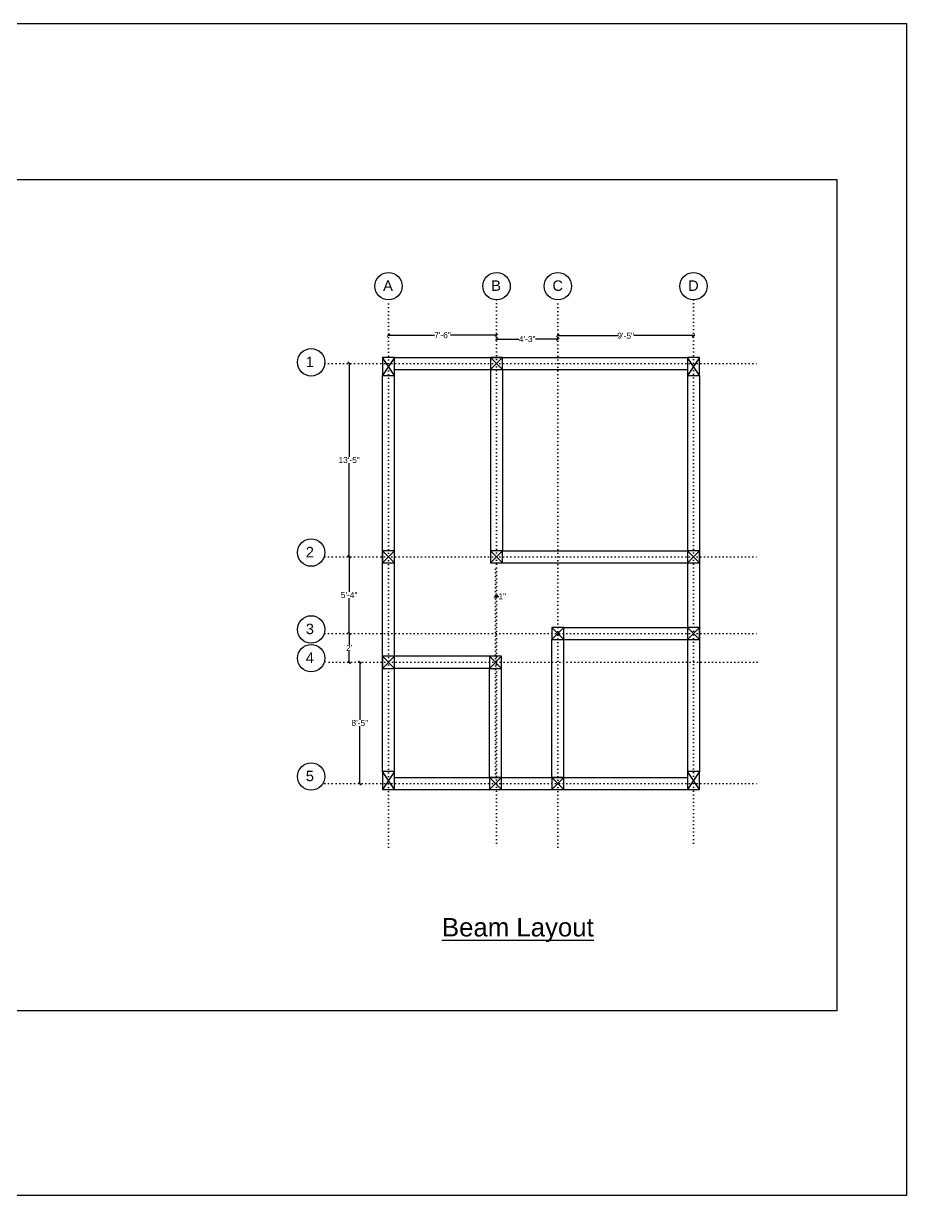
# Model space of a CAD drawing. Header units: inches. Extents: x -7575 to 10804, y -338 to 3076.
# Drawn here: x 4456 to 5191, y -338 to 638 of the extents above; entities that cross this region are included whole.
import ezdxf

# ---------------------------------------------------------------- set-up
doc = ezdxf.new("R2010")
doc.units = ezdxf.units.IN
doc.header["$MEASUREMENT"] = 0
doc.linetypes.add('ACAD_ISO07W100', pattern=[3, 0, -3])
doc.layers.get('0').update_dxf_attribs({"true_color": 0xfafafa})
doc.layers.add('W1', color=40, linetype='Continuous')
doc.styles.get("Standard").update_dxf_attribs({"font": 'arial.ttf'})
doc.dimstyles.get("Standard").update_dxf_attribs({"dimtxt": 5, "dimasz": 2, "dimexe": 0.18, "dimexo": 0.0625, "dimgap": 0.09, "dimtad": 0, "dimtih": 1, "dimtoh": 1, "dimdsep": 46, "dimlunit": 3, "dimtxsty": 'Standard', "dimblk": 'OBLIQUE', "dimcen": 2, "dimse1": 1, "dimse2": 1, "dimclrd": 3, "dimadec": 0, "dimazin": 0, "dimtfac": 1, "dimtofl": 0, "dimtmove": 0, "dimatfit": 3, "dimfxl": 1, "dimtolj": 1, "dimtzin": 0, "dimarcsym": 0})

# ---------------------------------------------------------------- blocks, each defined once
blk = doc.blocks.new('_Oblique')
at = {"color": 0, "linetype": 'ByBlock', "lineweight": -2}
blk.add_line((-0.5, -0.5), (0.5, 0.5), dxfattribs=at)
blk = doc.blocks.new('*D53')
at = {"color": 3, "lineweight": -2, "transparency": 16777216}
for p, q in [((4759.96, 378.54), (4798.25, 378.54)), ((4849.96, 378.54), (4811.68, 378.54))]:
    blk.add_line(p, q, dxfattribs=at)
at = {"layer": 'Defpoints', "color": 0, "transparency": 16777216}
for p in [(4759.96, 373.63), (4849.96, 378.54), (4849.96, 373.63)]:
    blk.add_point(p, dxfattribs=at)
at = {"color": 3, "lineweight": -2, "transparency": 16777216, "xscale": 2, "yscale": 2, "zscale": 2, "rotation": 180}
blk.add_blockref('_Oblique', (4759.96, 378.54), dxfattribs=at)
at = {"color": 3, "lineweight": -2, "transparency": 16777216, "xscale": 2, "yscale": 2, "zscale": 2}
blk.add_blockref('_Oblique', (4849.96, 378.54), dxfattribs=at)
at = {"color": 0, "transparency": 16777216, "insert": (4804.96, 378.54), "char_height": 5, "attachment_point": 5}
blk.add_mtext('\\A1;7\'-6"', dxfattribs=at)
blk = doc.blocks.new('*D54')
at = {"color": 3, "lineweight": -2, "transparency": 16777216}
for p, q in [((4849.96, 375.26), (4868.63, 375.26)), ((4900.96, 375.26), (4882.3, 375.26))]:
    blk.add_line(p, q, dxfattribs=at)
at = {"layer": 'Defpoints', "color": 0, "transparency": 16777216}
for p in [(4849.96, 373.63), (4900.96, 375.26), (4900.96, 373.63)]:
    blk.add_point(p, dxfattribs=at)
at = {"color": 3, "lineweight": -2, "transparency": 16777216, "xscale": 2, "yscale": 2, "zscale": 2, "rotation": 180}
blk.add_blockref('_Oblique', (4849.96, 375.26), dxfattribs=at)
at = {"color": 3, "lineweight": -2, "transparency": 16777216, "xscale": 2, "yscale": 2, "zscale": 2}
blk.add_blockref('_Oblique', (4900.96, 375.26), dxfattribs=at)
at = {"color": 0, "transparency": 16777216, "insert": (4875.46, 375.26), "char_height": 5, "attachment_point": 5}
blk.add_mtext('\\A1;4\'-3"', dxfattribs=at)
blk = doc.blocks.new('*D55')
at = {"color": 3, "lineweight": -2, "transparency": 16777216}
for p, q in [((4900.96, 378.13), (4950.73, 378.13)), ((5013.96, 378.13), (4964.2, 378.13))]:
    blk.add_line(p, q, dxfattribs=at)
at = {"layer": 'Defpoints', "color": 0, "transparency": 16777216}
for p in [(4900.96, 373.63), (5013.96, 378.13), (5013.96, 373.63)]:
    blk.add_point(p, dxfattribs=at)
at = {"color": 3, "lineweight": -2, "transparency": 16777216, "xscale": 2, "yscale": 2, "zscale": 2, "rotation": 180}
blk.add_blockref('_Oblique', (4900.96, 378.13), dxfattribs=at)
at = {"color": 3, "lineweight": -2, "transparency": 16777216, "xscale": 2, "yscale": 2, "zscale": 2}
blk.add_blockref('_Oblique', (5013.96, 378.13), dxfattribs=at)
at = {"color": 0, "transparency": 16777216, "insert": (4957.46, 378.13), "char_height": 5, "attachment_point": 5}
blk.add_mtext('\\A1;9\'-5"', dxfattribs=at)
blk = doc.blocks.new('*D56')
at = {"color": 3, "lineweight": -2, "transparency": 16777216}
for p, q in [((4727.19, 354.99), (4727.19, 277.13)), ((4727.19, 193.99), (4727.19, 271.84))]:
    blk.add_line(p, q, dxfattribs=at)
at = {"layer": 'Defpoints', "color": 0, "transparency": 16777216}
for p in [(4727.19, 354.99), (4727.19, 193.99), (4727.19, 193.99)]:
    blk.add_point(p, dxfattribs=at)
at = {"color": 3, "lineweight": -2, "transparency": 16777216, "xscale": 2, "yscale": 2, "zscale": 2}
for p, rotation in [((4727.19, 354.99), 90), ((4727.19, 193.99), 270)]:
    blk.add_blockref('_Oblique', p, dxfattribs=dict(at, rotation=rotation))
at = {"color": 0, "transparency": 16777216, "insert": (4727.19, 274.49), "char_height": 5, "attachment_point": 5}
blk.add_mtext('\\A1;13\'-5"', dxfattribs=at)
blk = doc.blocks.new('*D57')
at = {"color": 3, "lineweight": -2, "transparency": 16777216}
for p, q in [((4727.19, 193.99), (4727.19, 164.62)), ((4727.19, 129.99), (4727.19, 159.36))]:
    blk.add_line(p, q, dxfattribs=at)
at = {"layer": 'Defpoints', "color": 0, "transparency": 16777216}
for p in [(4727.19, 193.99), (4727.19, 129.99), (4727.19, 129.99)]:
    blk.add_point(p, dxfattribs=at)
at = {"color": 3, "lineweight": -2, "transparency": 16777216, "xscale": 2, "yscale": 2, "zscale": 2}
for p, rotation in [((4727.19, 193.99), 90), ((4727.19, 129.99), 270)]:
    blk.add_blockref('_Oblique', p, dxfattribs=dict(at, rotation=rotation))
at = {"color": 0, "transparency": 16777216, "insert": (4727.19, 161.99), "char_height": 5, "attachment_point": 5}
blk.add_mtext('\\A1;5\'-4"', dxfattribs=at)
blk = doc.blocks.new('*D58')
at = {"color": 3, "lineweight": -2, "transparency": 16777216}
for p, q in [((4727.19, 129.99), (4727.19, 120.59)), ((4727.19, 105.99), (4727.19, 115.39))]:
    blk.add_line(p, q, dxfattribs=at)
at = {"layer": 'Defpoints', "color": 0, "transparency": 16777216}
for p in [(4727.19, 129.99), (4727.19, 105.99), (4727.19, 105.99)]:
    blk.add_point(p, dxfattribs=at)
at = {"color": 3, "lineweight": -2, "transparency": 16777216, "xscale": 2, "yscale": 2, "zscale": 2}
for p, rotation in [((4727.19, 129.99), 90), ((4727.19, 105.99), 270)]:
    blk.add_blockref('_Oblique', p, dxfattribs=dict(at, rotation=rotation))
at = {"color": 0, "transparency": 16777216, "insert": (4727.19, 117.99), "char_height": 5, "attachment_point": 5}
blk.add_mtext("\\A1;2'", dxfattribs=at)
blk = doc.blocks.new('*D59')
at = {"color": 3, "lineweight": -2, "transparency": 16777216}
for p, q in [((4736.06, 105.99), (4736.06, 58.13)), ((4736.06, 4.99), (4736.06, 52.85))]:
    blk.add_line(p, q, dxfattribs=at)
at = {"layer": 'Defpoints', "color": 0, "transparency": 16777216}
for p in [(4736.06, 105.99), (4736.06, 4.99), (4736.06, 4.99)]:
    blk.add_point(p, dxfattribs=at)
at = {"color": 3, "lineweight": -2, "transparency": 16777216, "xscale": 2, "yscale": 2, "zscale": 2}
for p, rotation in [((4736.06, 105.99), 90), ((4736.06, 4.99), 270)]:
    blk.add_blockref('_Oblique', p, dxfattribs=dict(at, rotation=rotation))
at = {"color": 0, "transparency": 16777216, "insert": (4736.06, 55.49), "char_height": 5, "attachment_point": 5}
blk.add_mtext('\\A1;8\'-5"', dxfattribs=at)
blk = doc.blocks.new('*D60')
at = {"color": 3, "lineweight": -2, "transparency": 16777216}
for p, q in [((4848.96, 160.91), (4849.96, 160.91)), ((4849.96, 160.91), (4851.96, 160.91))]:
    blk.add_line(p, q, dxfattribs=at)
at = {"layer": 'Defpoints', "color": 0, "transparency": 16777216}
for p in [(4848.96, 161.71), (4849.96, 160.91), (4849.96, 34.88)]:
    blk.add_point(p, dxfattribs=at)
at = {"color": 3, "lineweight": -2, "transparency": 16777216, "xscale": 2, "yscale": 2, "zscale": 2, "rotation": 180}
blk.add_blockref('_Oblique', (4848.96, 160.91), dxfattribs=at)
at = {"color": 3, "lineweight": -2, "transparency": 16777216, "xscale": 2, "yscale": 2, "zscale": 2}
blk.add_blockref('_Oblique', (4849.96, 160.91), dxfattribs=at)
at = {"color": 0, "transparency": 16777216, "insert": (4854.69, 160.91), "char_height": 5, "attachment_point": 5}
blk.add_mtext('\\A1;1"', dxfattribs=at)

msp = doc.modelspace()

# ---------------------------------------------------------------- linework, layer by layer
at = {"color": 1, "linetype": 'ACAD_ISO07W100'}
for p, q in [((4759.962, -48.012), (4759.962, 407.988)), ((4849.962, 407.988), (4849.962, -48.012)), ((4900.962, -48.012), (4900.962, 407.988)), ((5013.962, 407.988), (5013.962, -48.012)), ((4706.962, 354.988), (5066.962, 354.988)), ((4706.962, 193.988), (5066.962, 193.988)), ((4848.962, 9.988), (4848.962, 188.988)), ((4706.962, 129.988), (5066.962, 129.988)), ((5066.962, 105.988), (4706.962, 105.988)), ((4706.962, 4.988), (5066.962, 4.988))]:
    msp.add_line(p, q, dxfattribs=at)
for p, q in [((4764.962, 359.988), (5008.962, 359.988)), ((4754.962, 14.988), (4754.962, 344.988)), ((4764.962, 349.988), (5008.962, 349.988)), ((4764.962, 14.988), (4764.962, 344.988)), ((4844.962, 349.988), (4844.962, 198.988)), ((4854.962, 349.988), (4854.962, 198.988)), ((5008.962, 344.988), (5008.962, 14.988)), ((5018.962, 344.988), (5018.962, 14.988)), ((4854.962, 198.988), (5008.962, 198.988)), ((4854.962, 188.988), (5008.962, 188.988)), ((4905.962, 134.988), (5008.962, 134.988)), ((4895.962, 9.988), (4895.962, 124.988)), ((4905.962, 9.988), (4905.962, 124.988)), ((4905.962, 124.988), (5008.962, 124.988)), ((4843.962, 110.988), (4764.962, 110.988)), ((4843.962, 100.988), (4764.962, 100.988)), ((4843.962, 9.988), (4843.962, 100.988)), ((4853.962, 9.988), (4853.962, 100.988)), ((4764.962, 9.988), (5008.962, 9.988)), ((4764.962, -0.012), (5008.962, -0.012))]:
    msp.add_line(p, q)
for points in [[(1702.502, 638.237), (5191.399, 638.237), (5191.399, -338.232), (1702.502, -338.232)], [(2690.608, 508.317), (5133.402, 508.317), (5133.402, -184.426), (2690.608, -184.426)]]:
    msp.add_lwpolyline(points, close=True)
for centre in [(4759.962, 419.416), (4849.962, 419.416), (4900.962, 419.416), (5013.962, 419.416), (4695.572, 355.918), (4695.572, 197.418), (4695.572, 133.418), (4695.572, 109.418), (4695.572, 10.918)]:
    msp.add_circle(centre, 11.428)
at = {"layer": 'W1', "color": 132, "true_color": 0x20d9be}
for p, q in [((4764.962, 359.988), (4754.962, 344.988)), ((4764.962, 344.988), (4754.962, 359.988)), ((5018.962, 359.988), (5008.962, 344.988)), ((5018.962, 344.988), (5008.962, 359.988)), ((4764.962, 14.988), (4754.962, -0.012)), ((4764.962, -0.012), (4754.962, 14.988)), ((5018.962, 14.988), (5008.962, -0.012)), ((5018.962, -0.012), (5008.962, 14.988))]:
    msp.add_line(p, q, dxfattribs=at)
at = {"layer": 'W1', "color": 1}
for p, q in [((4844.962, 349.988), (4854.962, 359.988)), ((4854.962, 349.988), (4844.962, 359.988)), ((4754.962, 188.988), (4764.962, 198.988)), ((4764.962, 188.988), (4754.962, 198.988)), ((4844.962, 188.988), (4854.962, 198.988)), ((4854.962, 188.988), (4844.962, 198.988)), ((5008.962, 188.988), (5018.962, 198.988)), ((5018.962, 188.988), (5008.962, 198.988)), ((4895.962, 124.988), (4905.962, 134.988)), ((4905.962, 124.988), (4895.962, 134.988)), ((5008.962, 124.988), (5018.962, 134.988)), ((5018.962, 124.988), (5008.962, 134.988)), ((4754.962, 100.988), (4764.962, 110.988)), ((4764.962, 100.988), (4754.962, 110.988)), ((4843.962, 100.988), (4853.962, 110.988)), ((4853.962, 100.988), (4843.962, 110.988)), ((4843.962, -0.012), (4853.962, 9.988)), ((4853.962, -0.012), (4843.962, 9.988)), ((4895.962, -0.012), (4905.962, 9.988)), ((4905.962, -0.012), (4895.962, 9.988))]:
    msp.add_line(p, q, dxfattribs=at)
at = {"layer": 'W1', "color": 132, "true_color": 0x20d9be}
for points in [[(4754.962, 344.988), (4764.962, 344.988), (4764.962, 359.988), (4754.962, 359.988)], [(5008.962, 344.988), (5018.962, 344.988), (5018.962, 359.988), (5008.962, 359.988)], [(4754.962, -0.012), (4764.962, -0.012), (4764.962, 14.988), (4754.962, 14.988)], [(5008.962, -0.012), (5018.962, -0.012), (5018.962, 14.988), (5008.962, 14.988)]]:
    msp.add_lwpolyline(points, close=True, dxfattribs=at)
at = {"layer": 'W1', "color": 1}
for points in [[(4844.962, 349.988), (4854.962, 349.988), (4854.962, 359.988), (4844.962, 359.988)], [(4754.962, 188.988), (4764.962, 188.988), (4764.962, 198.988), (4754.962, 198.988)], [(4844.962, 188.988), (4854.962, 188.988), (4854.962, 198.988), (4844.962, 198.988)], [(5008.962, 188.988), (5018.962, 188.988), (5018.962, 198.988), (5008.962, 198.988)], [(4895.962, 124.988), (4905.962, 124.988), (4905.962, 134.988), (4895.962, 134.988)], [(5008.962, 124.988), (5018.962, 124.988), (5018.962, 134.988), (5008.962, 134.988)], [(4754.962, 100.988), (4764.962, 100.988), (4764.962, 110.988), (4754.962, 110.988)], [(4843.962, 100.988), (4853.962, 100.988), (4853.962, 110.988), (4843.962, 110.988)], [(4843.962, -0.012), (4853.962, -0.012), (4853.962, 9.988), (4843.962, 9.988)], [(4895.962, -0.012), (4905.962, -0.012), (4905.962, 9.988), (4895.962, 9.988)]]:
    msp.add_lwpolyline(points, close=True, dxfattribs=at)

# ---------------------------------------------------------------- texts
at = {"attachment_point": 1}
for s, width, gutter_width, insert, char_height in [('A', 6366.94365, 109.2, (4755.47, 424.18), 8.736), ('B', 6366.94365, 109.2, (4845.47, 424.18), 8.736), ('C', 6366.94365, 109.2, (4896.47, 424.18), 8.736), ('D', 6366.94365, 109.2, (5009.47, 424.18), 8.736), ('1', 6366.94365, 109.2, (4691.08, 360.682), 8.736), ('2', 6366.94365, 109.2, (4691.08, 202.182), 8.736), ('3', 6366.94365, 109.2, (4691.08, 138.182), 8.736), ('4', 6366.94365, 109.2, (4691.08, 114.182), 8.736), ('5', 6366.94365, 109.2, (4691.08, 15.682), 8.736), ('{\\LBeam Layout}', 18892.24403, 76.8, (4804.448, -107.008), 15.36)]:
    msp.add_mtext_dynamic_manual_height_columns(s, width=width, gutter_width=gutter_width, heights=[0], dxfattribs=dict(at, insert=insert, char_height=char_height))

# ---------------------------------------------------------------- dimensions: what is measured, and where the dimension line sits
for base, p1, p2, picture, middle in [((4849.962, 378.535), (4759.962, 373.629), (4849.962, 373.629), '*D53', (4804.962, 378.535)), ((5013.962, 378.126), (4900.962, 373.629), (5013.962, 373.629), '*D55', (4957.462, 378.126)), ((4900.962, 375.264), (4849.962, 373.629), (4900.962, 373.629), '*D54', (4875.462, 375.264)), ((4849.962, 160.909), (4848.962, 161.707), (4849.962, 34.884), '*D60', (4854.69, 160.909))]:
    dim = msp.add_linear_dim(base=base, p1=p1, p2=p2, dimstyle='Standard')
    dim.commit()
    dim.dimension.update_dxf_attribs({"geometry": picture, "text_midpoint": middle})
for base, p1, p2, picture, middle in [((4727.191, 193.988), (4727.191, 354.988), (4727.191, 193.988), '*D56', (4727.191, 274.488)), ((4727.191, 129.988), (4727.191, 193.988), (4727.191, 129.988), '*D57', (4727.191, 161.988)), ((4727.191, 105.988), (4727.191, 129.988), (4727.191, 105.988), '*D58', (4727.191, 117.988)), ((4736.06, 4.988), (4736.06, 105.988), (4736.06, 4.988), '*D59', (4736.06, 55.488))]:
    dim = msp.add_linear_dim(base=base, p1=p1, p2=p2, angle=90, dimstyle='Standard')
    dim.commit()
    dim.dimension.update_dxf_attribs({"geometry": picture, "text_midpoint": middle})

doc.saveas('drawing.dxf')
